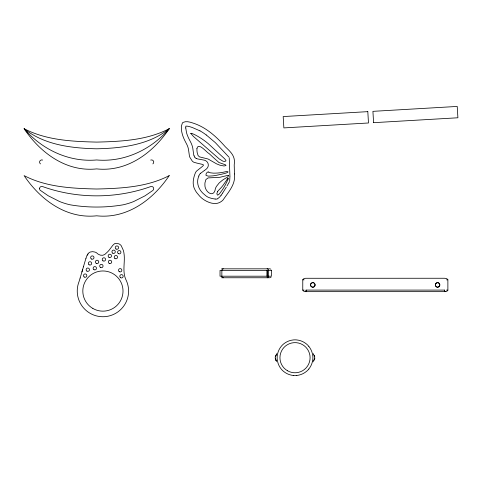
<?xml version="1.0" encoding="UTF-8"?>
<svg xmlns="http://www.w3.org/2000/svg" width="482" height="482" viewBox="0 0 482 482"><rect width="100%" height="100%" fill="white"/><g stroke="black" fill="none" stroke-linecap="round" stroke-linejoin="round"><path stroke-width="0.72" d="M306.082 290.092A1.56 0.693 90 0 1 305.383 291.652L445.266 291.652A1.56 0.693 90 0 1 444.573 290.092L306.082 290.092C307.142 292.61 303.082 291.634 302.762 290.092L302.78 279.656L303.684 278.759L305.534 278.283L444.573 278.259L446.82 278.686L447.874 279.705L447.886 290.11L446.513 290.092M444.573 290.092C443.518 292.61 447.513 291.634 447.886 290.122M229.926 176.285L229.233 157.716M229.92 176.611L229.673 181.021M276.716 354.047L275.192 357.289L275.403 358.988L276.487 360.958L275.921 360.048L276.102 360.367M313.047 361.874L314.842 358.114L313.848 354.897M83.398 266.895L85.953 258.28M83.41 266.859L81.946 271.926M275.403 356.415L275.264 356.879M314.632 358.988L314.77 358.524M82.723 269.239L80.133 278.048M80.157 277.975L79.066 281.554A25.679 25.679 0 0 0 104.16 316.704A25.679 25.679 0 0 0 125.742 279.301C122.067 270.872 125.416 261.63 123.91 252.881A23.238 23.238 0 0 0 123.29 250.254L121.235 245.712A6.405 6.405 0 0 0 120.307 244.76A7.025 7.025 0 0 0 118.795 243.802L115.535 243.356A3.826 3.826 0 0 0 114.457 243.802L112.788 245.326L109.281 250.007A22.883 22.883 0 0 1 106.618 252.779C103.636 256.665 99.274 255.749 96.304 252.628A10.134 10.134 0 0 0 94.797 252.038L92.562 251.658L90.321 252.014A4.965 4.965 0 0 0 88.796 252.923L87.121 255.273M198.879 176.032C195.704 182.859 198.891 190.372 204.609 194.71A15.394 15.394 0 0 0 207.881 197.096L209.055 197.578A17.165 17.165 0 0 0 209.923 197.891L210.983 198.21A29.938 29.938 0 0 0 213.062 198.692L215.153 199.042M85.953 258.292L87.121 255.267M229.492 181.678L227.028 185.98M275.571 355.993L276.186 354.897M314.463 359.409L313.933 360.367M227.245 179.015L226.998 179.479A15.496 15.496 0 0 1 226.42 180.455L223.268 185.004A47.128 47.128 0 0 1 222.365 186.197L221.678 187.04A24.016 24.016 0 0 1 220.768 188.052L218.382 190.535A8.507 8.507 0 0 0 217.527 191.709M217.527 191.709L216.846 193.722L217.4 194.987A0.741 0.741 0 0 0 217.828 195.083L219.364 193.945L222.19 190.107A57.961 57.961 0 0 0 225.636 184.299L228.366 178.714A0.934 0.934 0 0 0 228.414 178.25L227.908 178.111A3.639 3.639 0 0 0 227.269 179.027M276.415 354.553L276.849 353.806M226.323 187.143L222.684 192.981M222.606 193.095L221.166 195.264M87.513 254.532L87.911 253.906M435.812 283.573L435.433 284.362A1.567 1.072 -90 0 0 435.433 285.465L435.885 286.35A4.211 2.838 89.2 0 0 439.325 286.181M311.035 283.561L310.619 284.488A1.476 0.958 90 0 0 310.619 285.344L311.107 286.356M439.373 286.266L439.789 285.338A1.476 0.958 90 0 0 439.789 284.488L439.301 283.476M271.125 277.054L270.39 277.65M200.675 173.261L203.988 170.797M204.241 170.616L205.507 169.7A13.942 13.942 0 0 0 206.157 169.176L206.459 168.905A7.453 7.453 0 0 0 206.844 168.519L207.17 168.14A5.272 5.272 0 0 0 208.097 166.398A4.856 4.856 0 0 0 208.302 164.977A4.88 4.88 0 0 0 205.904 160.849L205.694 160.711A5.621 5.621 0 0 0 205.254 160.494L204.856 160.337A8.001 8.001 0 0 0 204.296 160.157L197.831 158.964A17.189 17.189 0 0 1 197.457 158.867L196.487 158.566M373.586 122.681L457.9 117.777L457.225 106.438L372.923 111.342L373.586 122.681M221.6 268.829L269.812 268.829M221.6 277.759L269.812 277.759M302.762 279.819L304.136 279.819M446.513 279.819L447.886 279.819M302.762 290.092L304.136 290.092M208.628 172.056L209.345 172.399A5.573 5.573 0 0 0 210.441 172.821L213.321 173.14A44.657 44.657 0 0 0 223.678 172.146L226.341 171.544A13.984 13.984 0 0 1 226.92 171.417C232.252 172.417 217.334 175.038 216.761 175.243A61.455 61.455 0 0 1 212.954 175.858L208.465 176.147L206.188 175.532A0.898 0.898 0 0 1 205.989 175.195L206.067 174.116A4.103 4.103 0 0 1 206.778 172.779L207.447 172.182A1.452 1.452 0 0 1 208.628 172.05M270.39 268.938L270.92 269.287M199.958 130.857L192.589 127.622A51.2 51.2 0 0 0 191.553 127.26L191.276 127.17A24.498 24.498 0 0 0 187.697 126.224L187.534 126.224A10.333 10.333 0 0 0 186.992 126.157L186.926 126.157A7.23 7.23 0 0 0 185.847 126.133L185.793 126.501A9.544 9.544 0 0 0 185.757 127.983M206.26 134.96L215.315 142.624L228.842 157.036M194.824 157.15L194.101 155.855M276.294 360.675L276.602 361.151L276.415 360.849M313.318 354.047L313.481 354.342L313.186 353.806M314.198 355.469L314.409 355.909L314.246 355.577M275.843 359.933L275.626 359.494L275.788 359.831M314.77 356.879L314.65 356.475M275.264 358.524L275.403 358.988M185.751 127.983L186.504 132.574A26.203 26.203 0 0 0 187.311 135.111L188.016 136.846A44.73 44.73 0 0 0 188.872 138.683L191.107 143.052A24.462 24.462 0 0 1 192.746 147.926L193.601 153.951A7.248 7.248 0 0 0 194.065 155.867M199.976 130.827A51.731 51.731 0 0 1 206.242 134.984M196.451 158.644A3.699 3.699 0 0 1 194.824 157.216M198.819 176.008A6.429 6.429 0 0 1 200.62 173.201M217.008 199.036A4.157 4.157 0 0 1 215.165 198.994M221.063 195.198A10.851 10.851 0 0 1 217.262 198.885M435.824 283.597A4.205 2.778 -89.2 0 1 439.229 283.615M311.083 283.651A4.23 2.844 89.2 0 1 314.511 283.506L314.975 284.362A1.567 1.066 -90 0 1 314.975 285.471L314.595 286.26A4.23 2.784 -89.2 0 1 311.179 286.218M308.811 369.031A18.129 18.129 0 0 0 312.782 359.445A17.129 17.129 0 0 0 312.788 355.957A18.129 18.129 0 0 0 308.811 346.377M308.817 369.031A17.129 17.129 0 0 1 306.347 371.502A18.129 18.129 0 0 1 296.761 375.466M296.761 375.472A17.129 17.129 0 0 1 293.273 375.472M293.273 375.466A18.129 18.129 0 0 1 283.687 371.495A17.129 17.129 0 0 1 281.217 369.031A18.129 18.129 0 0 1 277.252 359.445A17.129 17.129 0 0 1 277.246 355.957A18.129 18.129 0 0 1 281.223 346.377A17.129 17.129 0 0 1 283.687 343.901A18.129 18.129 0 0 1 293.273 339.937A17.129 17.129 0 0 1 296.761 339.931A18.129 18.129 0 0 1 306.347 343.907A17.129 17.129 0 0 1 308.817 346.371M223.329 277.759A1.567 1.476 89.8 0 1 221.853 276.198L221.853 270.396A1.567 1.476 -89.8 0 1 223.329 268.829M267.118 277.759A1.567 1.41 -89.8 0 0 268.528 276.198L268.528 270.396A1.567 1.41 -90 0 0 267.118 268.829M40.446 163.904A2.235 2.235 0 0 1 42.627 160.048M150.697 160.048A2.235 2.235 0 0 1 152.878 163.904M234.397 173.966C235.975 184.154 228.354 192.107 223.118 199.897A16.394 16.394 0 0 1 221.485 201.374C215.544 206.037 206.778 202.313 201.657 198.06A39.536 39.536 0 0 1 199.668 196.15L196.596 192.457A22.708 22.708 0 0 1 195.09 189.992C191.872 184.642 193.246 178.027 195.487 172.61A8.857 8.857 0 0 1 196.487 171.158C206.76 162.717 205.537 165.85 193.788 162.229A7.007 7.007 0 0 1 192.246 161.054L189.884 157.349A9.652 9.652 0 0 1 189.402 155.819L188.48 149.348A20.057 20.057 0 0 0 187.022 144.859L185.498 141.895A52.297 52.297 0 0 1 183.714 138.165L183.052 136.472A30.438 30.438 0 0 1 182.244 133.924A31.276 31.276 0 0 1 181.618 131.074L181.316 126.423L182.365 123.067A3.006 3.006 0 0 1 183.094 122.404C186.811 120.596 191.071 122.482 194.692 123.633A65.172 65.172 0 0 1 198.536 125.2C209.08 130.001 217.689 138.141 225.269 146.739C230.908 152.204 235.704 156.246 234.21 164.965A313.836 313.836 0 0 1 234.379 171.761L234.397 173.966M267.13 270.396L267.13 276.198L267.13 270.396M196.933 148.486L196.951 150.492A21.557 21.557 0 0 0 197.204 152.661L198.078 155.535L199.464 156.873L208.067 159L216.526 163.832L219.949 165.206L223.985 165.989L226.004 165.561L225.516 164.826L218.955 162.524L212.707 156.957A147.046 147.046 0 0 0 209.116 153.625C206.609 152.445 198.379 141.871 196.933 148.486M228.408 175.581L228.004 176.569A3.013 3.013 0 0 1 227.474 177.141L225.154 178.503A30.462 30.462 0 0 0 222.353 180.28L219.22 182.919L216.587 186.209A15.273 15.273 0 0 0 215.448 188.414C213.996 198.946 204.573 191.709 204.91 184.925A14.635 14.635 0 0 1 204.971 182.798L205.898 179.557L208.134 177.912L219.937 177.28L228.143 175.297L228.408 175.581M39.548 188.468L39.789 189.775A1.717 1.717 0 0 0 40.235 190.276L48.2 195.758L59.479 201.482A68.36 68.36 0 0 0 70.119 204.802C87.543 207.796 105.691 207.79 123.121 204.82A68.366 68.366 0 0 0 133.713 201.536L144.949 195.861L152.878 190.438A2.235 2.235 0 0 0 150.697 186.588C116.234 198.921 77.09 198.927 42.627 186.588A2.235 2.235 0 0 0 39.849 187.558A2.5 2.5 0 0 0 39.542 188.468M190.776 133.333L193.384 136.412L219.352 159.018L223.033 161.229L224.708 161.482L225.823 160.976A0.699 0.699 0 0 0 225.944 160.518L224.672 158.807L208.152 143.564A72.529 72.529 0 0 0 195.306 134.966L192.185 133.502L190.776 133.333M169.224 128.706C152.969 152.89 127.085 172.164 96.665 168.893C66.239 172.164 40.355 152.89 24.1 128.706C46.29 140.274 72.125 141.509 96.665 142.1C121.199 141.509 147.034 140.274 169.224 128.706C151.27 149.601 124.41 162.392 96.665 159.964C68.914 162.392 42.054 149.601 24.1 128.706C44.29 145.022 71.553 148.227 96.665 148.799C121.771 148.227 149.034 145.022 169.224 128.706M169.224 175.617C152.969 199.807 127.085 219.075 96.665 215.809C66.239 219.075 40.355 199.807 24.1 175.617C46.29 187.191 72.125 188.42 96.665 189.016C121.199 188.42 147.034 187.191 169.224 175.617M367.82 111.643L283.187 116.566L283.862 127.905L368.483 122.982L367.808 111.643M271.372 270.396L220.033 270.396L220.027 276.198L271.372 276.198L271.378 270.396M439.482 286.097A2.35 2.187 -90 0 0 437.596 282.56A2.35 2.187 -90 0 0 435.692 286.085A2.35 2.187 -90 0 0 439.482 286.097M314.728 286.139A2.356 2.235 -90 0 0 312.866 282.56A2.356 2.235 -90 0 0 310.86 286.049A2.356 2.235 -90 0 0 314.728 286.139M287.483 370.754A15.069 15.069 0 0 0 310.089 357.704A15.069 15.069 0 0 0 287.483 344.648A15.069 15.069 0 0 0 287.483 370.754M92.869 308.462A20.093 20.093 0 0 0 123.012 291.056A20.093 20.093 0 0 0 92.869 273.656A20.093 20.093 0 0 0 92.869 308.462M91.478 259.021A1.675 1.675 0 0 0 93.99 257.569A1.675 1.675 0 0 0 91.478 256.117A1.675 1.675 0 0 0 91.478 259.021M84.217 276.993A1.675 1.675 0 0 0 86.826 275.722A1.675 1.675 0 0 0 84.422 274.101A1.675 1.675 0 0 0 84.217 276.993M93.978 269.703A1.675 1.675 0 0 0 96.484 268.257A1.675 1.675 0 0 0 93.978 266.805A1.675 1.675 0 0 0 93.978 269.703M96.249 263.365A1.675 1.675 0 0 0 98.762 261.913A1.675 1.675 0 0 0 96.249 260.461A1.675 1.675 0 0 0 96.249 263.365M100.533 267.462A1.675 1.675 0 0 0 103.046 266.01A1.675 1.675 0 0 0 100.533 264.564A1.675 1.675 0 0 0 100.533 267.462M102.979 260.84A1.675 1.675 0 0 0 105.588 259.575A1.675 1.675 0 0 0 103.19 257.948A1.675 1.675 0 0 0 102.979 260.84M109.004 257.346A1.675 1.675 0 0 0 111.517 255.894A1.675 1.675 0 0 0 109.004 254.442A1.675 1.675 0 0 0 109.004 257.346M109.191 263.365A1.675 1.675 0 0 0 111.704 261.913A1.675 1.675 0 0 0 109.191 260.461A1.675 1.675 0 0 0 109.191 263.365M120.548 277.674A1.675 1.675 0 0 0 123.157 276.403A1.675 1.675 0 0 0 120.753 274.776A1.675 1.675 0 0 0 120.548 277.674M119.235 271.655A1.675 1.675 0 0 0 121.844 270.39A1.675 1.675 0 0 0 119.446 268.763A1.675 1.675 0 0 0 119.235 271.655M89.056 264.775A1.675 1.675 0 0 0 91.664 263.509A1.675 1.675 0 0 0 89.26 261.883A1.675 1.675 0 0 0 89.056 264.775M86.971 271.137A1.675 1.675 0 0 0 89.483 269.691A1.675 1.675 0 0 0 86.971 268.239A1.675 1.675 0 0 0 86.971 271.137M112.782 253.207A1.675 1.675 0 0 0 115.294 251.755A1.675 1.675 0 0 0 112.782 250.309A1.675 1.675 0 0 0 112.782 253.207M116.09 249.055A1.675 1.675 0 0 0 118.602 247.609A1.675 1.675 0 0 0 116.09 246.157A1.675 1.675 0 0 0 116.09 249.055M114.945 258.515A1.675 1.675 0 0 0 117.554 257.249A1.675 1.675 0 0 0 115.15 255.623A1.675 1.675 0 0 0 114.945 258.515M118.415 253.671A1.675 1.675 0 0 0 120.922 252.225A1.675 1.675 0 0 0 118.415 250.773A1.675 1.675 0 0 0 118.415 253.671"/></g></svg>
